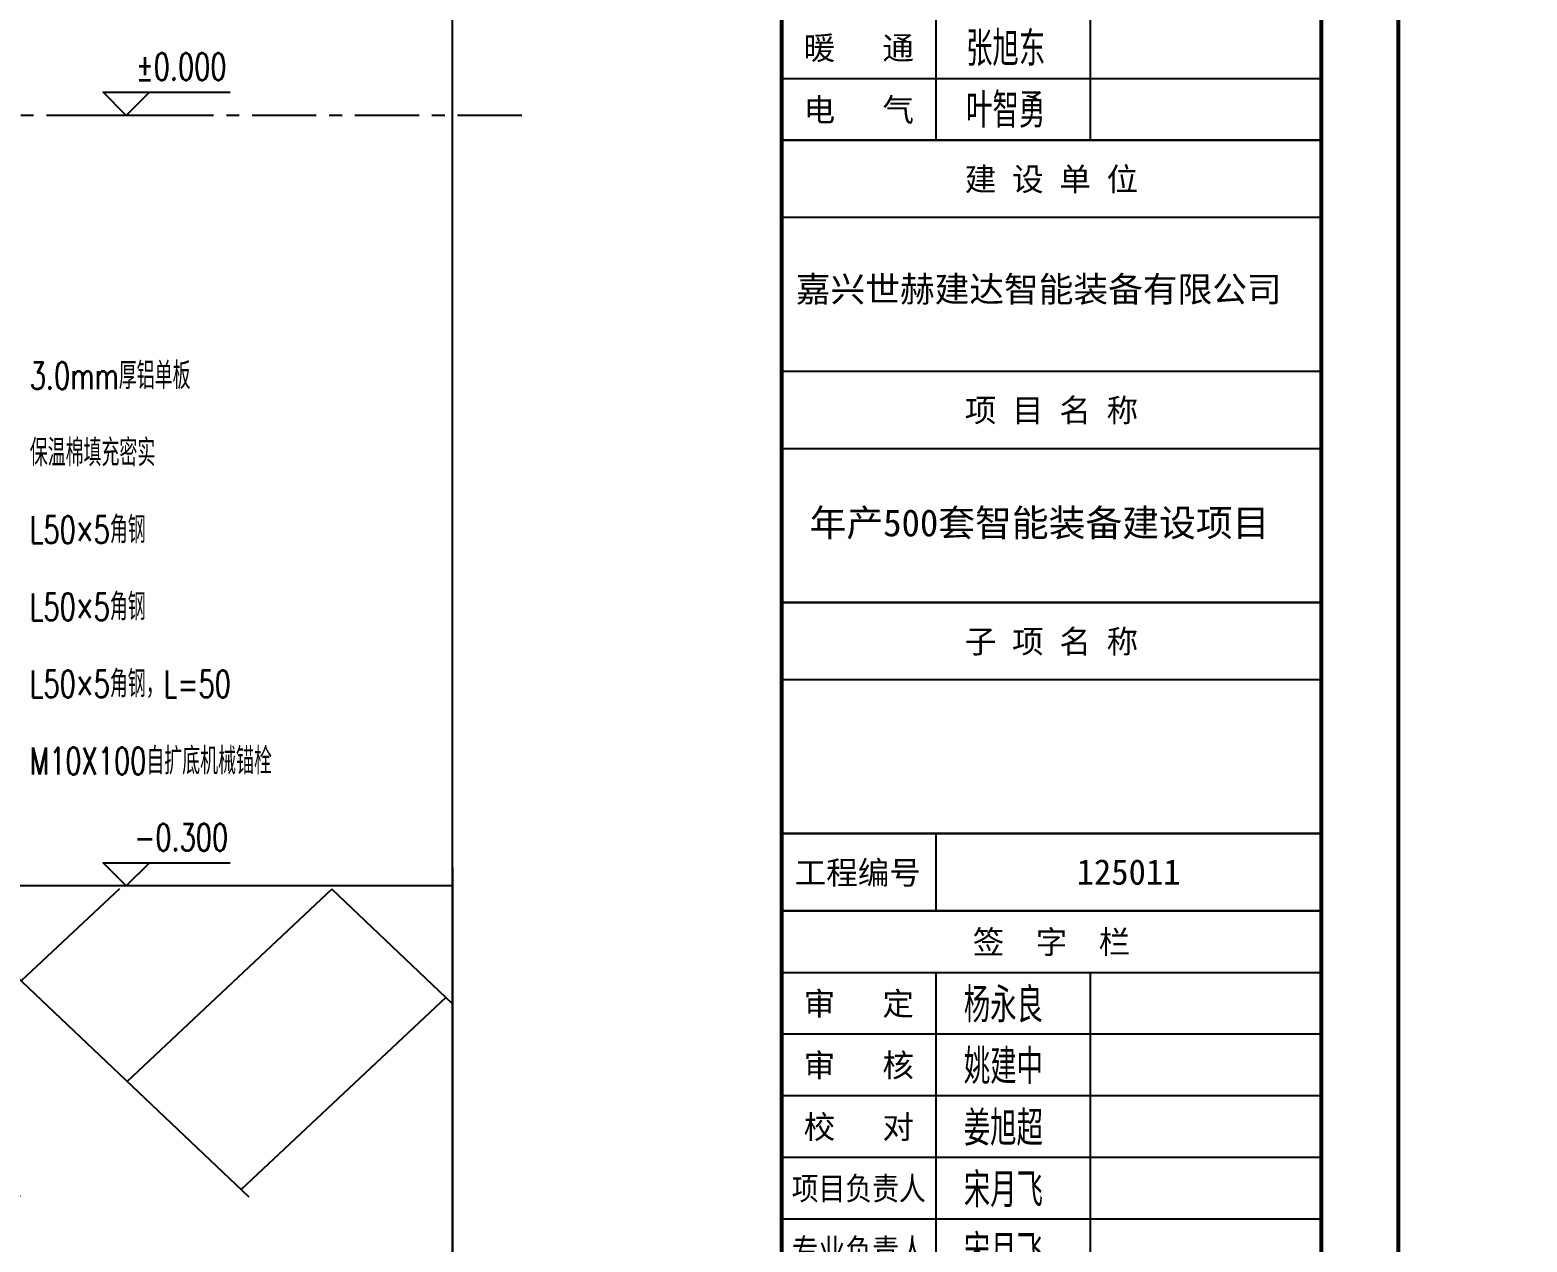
# Model space of a CAD drawing. Extents: x -160106 to 966792, y -663931 to 1550022.
# Drawn here: x -45021 to -44438, y -86474 to -86002 of the extents above; entities that cross this region are included whole.
import ezdxf
from ezdxf.enums import TextEntityAlignment as Align
from ezdxf.xclip import XClip

# ---------------------------------------------------------------- set-up
doc = ezdxf.new("R2010")
doc.units = 0
doc.linetypes.add('ZN-CENTER', pattern=[2, 1.25, -0.25, 0.25, -0.25])
for name, color, linetype in [('!ZN1-文字-7', 7, 'Continuous'), ('!ZN6-轴线-1', 1, 'ZN-CENTER'), ('!ZN7-符号-173', 173, 'Continuous'), ('0-cxFrame', 155, 'Continuous'), ('3符号', 173, 'Continuous'), ('A-HATCH-2', 251, 'Continuous'), ('A-SFCE', 30, 'Continuous'), ('qianming', 155, 'Continuous')]:
    doc.layers.add(name, color=color, linetype=linetype)
doc.layers.add('0-cxText', color=131, linetype='Continuous', lineweight=25)
doc.styles.add('BZHZ', font='bzxw', dxfattribs={"width": 0.8, "bigfont": 'bzhz'})
doc.styles.add('cx_biaoti', font='')
doc.styles.add('cx_tuming', font='simhei.ttf')
doc.styles.add('cx_tuqian1', font='')
doc.styles.add('ZNTextStyle', font='ROMANS.shx', dxfattribs={"width": 0.7, "bigfont": 'CHINESE.shx'})
doc.styles.add('黑体', font='simhei.ttf', dxfattribs={"height": 12})
doc.styles.get('cx_biaoti').set_extended_font_data('SimSun')
doc.styles.get('cx_tuqian1').set_extended_font_data('SimSun')

# ---------------------------------------------------------------- blocks, each defined once
blk = doc.blocks.new('$LinePat$素土夯实')
at = {"color": 0}
for p, q in [((0, -210), (210, 0)), ((120, -300), (420, 0)), ((420, 0), (607.5, -187.5)), ((495, -300), (795, 0)), ((615, 0), (705, -90)), ((315, -105), (502.5, -292.5)), ((210, -210), (300, -300)), ((705, -300), (795, -210))]:
    blk.add_line(p, q, dxfattribs=at)
blk = doc.blocks.new('20250910150331')
at = {"layer": 'A-SFCE', "color": 8}
blk.add_lwpolyline([(5085.46, -200), (864.84, -200)], dxfattribs=at)
at = {"layer": 'A-HATCH-2', "color": 8, "xscale": -0.4237928464270466, "yscale": 0.4, "zscale": 0.4, "rotation": 359.847208730931}
blk.add_blockref('$LinePat$素土夯实', (1223.67, -201.8), dxfattribs=at)
blk = doc.blocks.new('zjcx_lan_huiqian(Dragon)')
for p, q in [((-7000, -800), (0, -800)), ((-5000, -800), (-5000, -4800)), ((-3000, -800), (-3000, -4800)), ((-7000, -1600), (0, -1600)), ((-7000, -2400), (0, -2400)), ((-7000, -3200), (0, -3200)), ((-7000, -4000), (0, -4000))]:
    blk.add_line(p, q)
at = {"const_width": 30}
blk.add_lwpolyline([(-7000, 0), (0, 0)], dxfattribs=at)
blk.add_lwpolyline([(-7000, 0), (0, 0), (0, -4800), (-7000, -4800)], close=True, dxfattribs=at)
at = {"style": 'cx_biaoti'}
for s, p in [('会  签  栏', (-3500, -400)), ('建   筑', (-6000, -1200)), ('结   构', (-6000, -2000)), ('给排水', (-6000, -2800)), ('暖   通', (-6000, -3600)), ('电   气', (-6000, -4400))]:
    blk.add_text(s, height=300, dxfattribs=at).set_placement(p, align=Align.MIDDLE)
blk = doc.blocks.new('T-汇签(Dragon)')
at = {"layer": '0-cxFrame'}
blk.add_blockref('zjcx_lan_huiqian(Dragon)', (0, 0), dxfattribs=at)
at = {"layer": 'qianming', "style": 'BZHZ', "width": 0.8}
for s, p in [('黄岩峰', (-4094, -1189)), ('蒋松松', (-4094, -2789)), ('张旭东', (-4094, -3589)), ('叶智勇', (-4094, -4389))]:
    blk.add_text(s, height=450, dxfattribs=at).set_placement(p, align=Align.MIDDLE)
blk = doc.blocks.new('zjcx_lan_qianzi(Dragon)')
for p, q in [((-7000, 4800), (0, 4800)), ((-5000, 4800), (-5000, 0)), ((-3000, 4800), (-3000, 0)), ((-7000, 4000), (0, 4000)), ((-7000, 3200), (0, 3200)), ((-7000, 2400), (0, 2400)), ((-7000, 1600), (0, 1600)), ((-7000, 800), (0, 800))]:
    blk.add_line(p, q)
at = {"const_width": 30}
blk.add_lwpolyline([(-7000, 5600), (0, 5600)], dxfattribs=at)
blk.add_lwpolyline([(-7000, 5600), (0, 5600), (0, 0), (-7000, 0)], close=True, dxfattribs=at)
at = {"style": 'cx_biaoti'}
for s, p in [('签  字  栏', (-3500, 5200)), ('审   定', (-6000, 4400)), ('审   核', (-6000, 3600)), ('校   对', (-6000, 2800)), ('设   计', (-6000, 400))]:
    blk.add_text(s, height=300, dxfattribs=at).set_placement(p, align=Align.MIDDLE)
at = {"style": 'cx_biaoti', "width": 0.85}
for s, p in [('项目负责人', (-6000, 2000)), ('专业负责人', (-6000, 1200))]:
    blk.add_text(s, height=300, dxfattribs=at).set_placement(p, align=Align.MIDDLE)
blk = doc.blocks.new('T-签字(Dragon)')
at = {"layer": '0-cxFrame'}
blk.add_blockref('zjcx_lan_qianzi(Dragon)', (0, 0), dxfattribs=at)
at = {"layer": 'qianming', "style": 'BZHZ', "width": 0.8}
for s, p in [('杨永良', (-4124, 4400)), ('姚建中', (-4124, 3600)), ('姜旭超', (-4124, 2800)), ('宋月飞', (-4124, 2000)), ('宋月飞', (-4124, 1200)), ('叶佳超', (-4124, 400))]:
    blk.add_text(s, height=450, dxfattribs=at).set_placement(p, align=Align.MIDDLE)
blk = doc.blocks.new('zjcx_lan_xiangmu(Dragon)')
for p, q in [((-7000, 9000), (0, 9000)), ((-7000, 6000), (0, 6000)), ((-7000, 3000), (0, 3000)), ((-5000, 1000), (-5000, 0))]:
    blk.add_line(p, q)
at = {"const_width": 30}
for points in [[(-7000, 10000), (0, 10000)], [(-7000, 7000), (0, 7000)], [(-7000, 7000), (0, 7000)], [(-7000, 4000), (0, 4000)], [(-7000, 4000), (0, 4000)], [(-7000, 1000), (0, 1000)], [(-7000, 0), (0, 0)]]:
    blk.add_lwpolyline(points, dxfattribs=at)
blk.add_lwpolyline([(-7000, 10000), (0, 10000), (0, 0), (-7000, 0)], close=True)
at = {"style": 'cx_biaoti'}
for s, p in [('建 设 单 位', (-3500, 9500)), ('项 目 名 称', (-3500, 6500)), ('子 项 名 称', (-3500, 3500)), ('工程编号', (-6013, 500))]:
    blk.add_text(s, height=300, dxfattribs=at).set_placement(p, align=Align.MIDDLE)
blk = doc.blocks.new('T-项目(Dragon)')
blk.add_blockref('zjcx_lan_xiangmu(Dragon)', (0, 0))
at = {"color": 3, "style": 'cx_tuming'}
for s, height, p in [('嘉兴世赫建达智能装备有限公司', 330, (-6816, 7901)), ('年产500套智能装备建设项目 ', 350, (-6638, 4859))]:
    blk.add_text(s, height=height, dxfattribs=at).set_placement(p)
blk = doc.blocks.new('zjcx_T2(Dragon)')
at = {"layer": '0-cxFrame', "const_width": 50}
blk.add_lwpolyline([(-7000, 40000), (0, 40000), (0, 0), (-7000, 0)], close=True, dxfattribs=at)
at = {"layer": '0-cxFrame'}
for name, p in [('T-汇签(Dragon)', (0, 29800)), ('T-项目(Dragon)', (0, 15000)), ('T-签字(Dragon)', (0, 9400))]:
    blk.add_blockref(name, p, dxfattribs=at)
blk = doc.blocks.new('TK22.A2 L(Dragon)')
at = {"layer": '0-cxFrame', "color": 7, "const_width": 0.5}
blk.add_lwpolyline([(0, 0), (-594, 0), (-594, 420), (0, 420)], close=True, dxfattribs=at)
at = {"layer": '0-cxFrame', "const_width": 0.5}
for points in [[(-80, 10), (-574, 10), (-574, 410), (-80, 410)], [(-10, 10), (-80, 10), (-80, 410), (-10, 410)]]:
    blk.add_lwpolyline(points, close=True, dxfattribs=at)
at = {"layer": '0-cxFrame', "xscale": 0.01, "yscale": 0.01, "zscale": 0.01}
blk.add_blockref('zjcx_T2(Dragon)', (-10, 10), dxfattribs=at)
at = {"style": '黑体', "flags": 4}
blk.add_attdef('图幅', text='', height=3.3, dxfattribs=at).set_placement((-40, 3), align=Align.RIGHT)
at = {"layer": '0-cxText', "flags": 4}
for tag, height, style, p in [('建设单位', 3.5, 'cx_tuming', (-45, 240)), ('项目名称', 3.5, 'cx_tuming', (-45, 210)), ('子项名称', 3.5, 'cx_tuming', (-45, 180)), ('工程编号', 3.3, 'cx_tuqian1', (-35, 165)), ('图名1', 3.5, 'cx_tuming', (-45, 87)), ('图名2', 3.5, 'cx_tuming', (-45, 79)), ('图名3', 3.5, 'cx_tuming', (-45, 71)), ('出图日期', 3.3, 'cx_tuqian1', (-39, 60)), ('专业', 3.3, 'cx_tuqian1', (-55, 52)), ('图号', 3.3, 'cx_tuqian1', (-55, 44)), ('版次', 3.3, 'cx_tuqian1', (-20, 44))]:
    blk.add_attdef(tag, text='', height=height, dxfattribs=dict(at, style=style)).set_placement(p, align=Align.MIDDLE)
at = {"layer": 'Defpoints', "color": 6, "flags": 4}
for tag, height, style, p in [('tufu', 3.3, '黑体', (-12, 12)), ('dwfname', 4, 'cx_tuqian1', (-80, 3))]:
    blk.add_attdef(tag, text='', height=height, dxfattribs=dict(at, style=style)).set_placement(p, align=Align.RIGHT)
blk = doc.blocks.new('Zsymbol-Level')
at = {"ltscale": 10}
blk.add_line((3.48, 0), (-6.85, 0), dxfattribs=at)
blk.add_lwpolyline([(3, 3), (0, 0), (-3, 3), (13.45, 3)])
at = {"color": 0, "style": 'ZNTextStyle', "width": 0.7, "flags": 8}
blk.add_attdef('标高', text='', height=3.5, dxfattribs=at).set_placement((7.12, 6.31), align=Align.MIDDLE_CENTER)
blk.add_attdef('楼层号', text='', height=3.5, dxfattribs=at).set_placement((21.35, 6.29), align=Align.MIDDLE)

msp = doc.modelspace()

# ---------------------------------------------------------------- block references
at = {"ltscale": 200}
ref = msp.add_blockref('20250910150331', (-45948.86, -86135.54), dxfattribs=at)
XClip(ref).set_block_clipping_path([(-44.1965398989, -536.4070034617), (1092.7044166299, 445.7765599565)])
at = {"layer": '0-cxFrame', "xscale": 3, "yscale": 3, "zscale": 3}
msp.add_blockref('TK22.A2 L(Dragon)', (-42706.09, -86825.19), dxfattribs=at)

# ---------------------------------------------------------------- next in the draw order: linework, layer by layer
at = {"layer": '!ZN6-轴线-1', "linetype": 'ZN-CENTER', "ltscale": 20}
msp.add_line((-44829.18, -86035.54), (-45925.78, -86035.54), dxfattribs=at)
at = {"layer": '3符号', "elevation": 0}
msp.add_lwpolyline([(-44856.15, -86328.34), (-44856.15, -86497.14), (-44850.15, -86498.64), (-44862.15, -86501.64), (-44856.15, -86503.14), (-44856.15, -86671.94)], dxfattribs=at)

# ---------------------------------------------------------------- next in the draw order: block references
at = {"layer": '!ZN7-符号-173', "color": 7, "ltscale": 70}
ref = msp.add_blockref('Zsymbol-Level', (-44983.12, -86035.54), dxfattribs=dict(at, xscale=3, yscale=3, zscale=3))
ref.add_attrib('标高', '±0.000', dxfattribs={"layer": '0', "color": 0, "height": 10.5, "style": 'ZNTextStyle', "width": 0.7}).set_placement((-44961.77, -86016.61), align=Align.MIDDLE_CENTER)
ref = msp.add_blockref('Zsymbol-Level', (-44983.12, -86335.54), dxfattribs=dict(at, xscale=3, yscale=3, zscale=3))
ref.add_attrib('标高', '-0.300', dxfattribs={"layer": '0', "color": 0, "height": 10.5, "style": 'ZNTextStyle', "width": 0.7}).set_placement((-44961.77, -86316.61), align=Align.MIDDLE_CENTER)
at = {"layer": '0-cxFrame'}
ref = msp.add_blockref('TK22.A2 L(Dragon)', (-44488.09, -86825.19), dxfattribs=dict(at, xscale=3, yscale=3, zscale=3))
ref.add_attrib('工程编号', '125011', dxfattribs={"layer": '0-cxText', "height": 9.9, "style": 'cx_tuqian1'}).set_placement((-44593.09, -86330.19), align=Align.MIDDLE)

# ---------------------------------------------------------------- next in the draw order: texts
at = {"layer": '!ZN1-文字-7', "ltscale": 20, "style": 'ZNTextStyle', "width": 0.7}
for s, p in [('3.0mm厚铝单板', (-45020.71, -86136.89)), ('保温棉填充密实', (-45020.71, -86166.89)), ('L50×5角钢', (-45020.71, -86196.89)), ('L50×5角钢', (-45020.71, -86226.89)), ('L50×5角钢，L=50', (-45020.71, -86256.89)), ('M10X100自扩底机械锚栓', (-45020.71, -86286.89))]:
    msp.add_text(s, height=10.5, dxfattribs=at).set_placement(p, align=Align.MIDDLE_LEFT)

doc.saveas('drawing.dxf')
